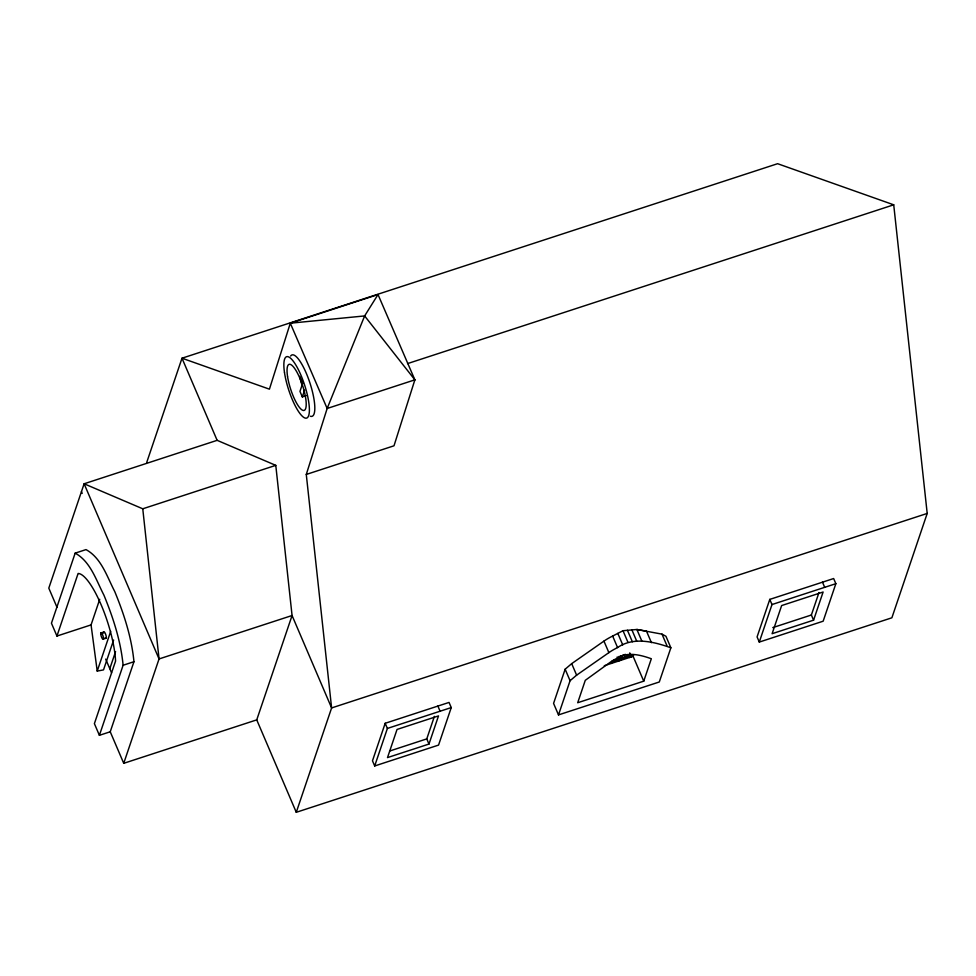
<?xml version="1.0" encoding="UTF-8"?>
<svg xmlns="http://www.w3.org/2000/svg" width="976" height="976" viewBox="0 0 976 976"><rect width="100%" height="100%" fill="white"/><g stroke="black" fill="none" stroke-linecap="round" stroke-linejoin="round"><path stroke-width="1.46" d="M306.281 474.446L327.155 408.48L364.634 315.931L378.017 294.545L414.873 379.835L393.999 445.8L306.281 474.446L331.608 707.942L296.277 812.3L891.881 617.796L927.2 513.437L893.723 204.814L777.604 163.7L182 358.204L146.681 462.563M57.011 607.328L48.8 588.138L84.119 483.779L217.136 440.335L275.781 465.357L292.068 615.514L256.737 719.873L123.732 763.317L110.239 731.78L133.956 661.704C131.614 637.45 123.989 614.014 114.753 591.566C107.092 576.853 101.394 557.991 86.01 549.598L75.164 553.136L51.447 623.213L56.937 636.047L91.061 624.896L99.723 599.301M56.937 636.047L78.104 573.485A54.888 14.14 71.9 0 1 101.101 604.705A54.888 14.14 71.9 0 1 115.571 661.069L94.391 723.631L99.393 735.318L110.239 731.78M113.619 640.036L103.517 669.89L97.222 671.098L110.703 631.289M109.8 668.694L115.571 651.626M99.393 735.318L123.11 665.254C120.768 640.988 113.143 617.552 103.907 595.116C96.246 580.391 90.548 561.542 75.164 553.136M123.732 763.317L159.051 658.946L142.764 508.801L84.119 483.779L159.051 658.946L292.068 615.514L331.608 707.942L927.2 513.437M302.682 383.336L299.961 391.376L302.316 396.903L306.147 395.646M302.316 396.903L304.585 390.205M385.191 723.253L372.478 760.804L374.686 765.965L438.553 745.091L451.254 707.576L449.045 702.427L385.178 723.289L387.387 728.438L374.686 765.965M428.976 744.054L438.505 715.908L397.037 729.45L387.509 757.596L428.976 744.054L426.768 738.893L434.393 716.384M565.153 669.194L553.575 703.403L558.492 714.908L659.288 681.992L670.866 647.796L665.949 636.279L662.009 634.144L636.877 629.483L623.005 630.716L612.647 636.059A25.095 7.893 -23.2 0 0 603.949 641.11L571.692 663.643L565.153 669.194L570.069 680.711L558.492 714.908M611.403 663.399L611.964 661.74L619.455 659.288L618.894 660.959L617.186 656.97M620.59 655.945L619.736 658.446L612.257 660.898M643.745 681.163L651.334 658.751C640.5 654.859 626.775 651.334 616.405 658.617A16.446 5.173 -23.2 0 0 610.708 661.923L585.283 680.321L577.707 702.732L643.745 681.163L633.107 656.311L633.68 654.652L632.021 655.189L631.46 656.848L629.752 652.871M769.796 599.362L757.083 636.913L759.291 642.074L823.158 621.2L835.859 583.685L833.65 578.536L769.783 599.398L771.992 604.547L759.291 642.074M813.581 620.163L823.11 592.017L781.642 605.559L772.114 633.705L813.581 620.163L811.373 615.014L818.998 592.493M570.069 680.711L576.621 675.16L608.878 652.627A25.095 7.893 -23.2 0 1 617.576 647.576C633.387 636.474 654.347 641.854 670.866 647.796M378.017 294.545L290.299 323.202L269.425 389.168L182 358.204L217.136 440.335M407.553 363.597L893.723 204.814M142.764 508.801L275.781 465.357M100.796 633.009L103.663 632.07M103.395 639.06L106.262 638.121M123.11 665.254L133.956 661.704M387.387 728.438L451.254 707.576M771.992 604.547L835.859 583.685M625.445 654.359L622.603 655.286L621.749 657.787L630.301 655.006M604.278 665.73L633.107 656.311M389.595 751.044L426.768 738.893M772.772 627.617L811.373 615.014M822.487 582.184L824.696 587.332M662.009 634.144L666.925 645.661M651.431 642.684L646.502 631.167L636.877 629.483L641.805 641M631.862 629.788L636.779 641.305M627.434 630.252L632.35 641.769M623.005 630.716L627.922 642.232M628.312 654.847L629.447 657.507L630.008 655.848L621.468 658.641L620.895 660.301L619.187 656.311M617.82 633.387L622.749 644.904M612.647 636.059L617.576 647.576M603.949 641.11L608.878 652.627M571.692 663.643L576.621 675.16M299.681 376.333L302.084 381.933M437.882 706.075L440.091 711.223M256.737 719.873L296.277 812.3M81.459 491.648L82.191 493.368M105.701 659.117L111.557 672.793M91.061 624.896L97.222 671.098M302.365 386.179A24.241 6.246 71.9 0 1 300.083 378.163M290.641 356.045A32.293 8.32 71.9 0 1 309.904 382.885A32.293 8.32 71.9 0 1 310.368 416.24M103.615 633.143A3.477 0.891 71.9 0 1 104.713 632.424A3.477 0.891 71.9 0 1 106.311 637.047A3.477 0.891 71.9 0 1 105.225 637.767M414.873 379.835L327.155 408.48L290.299 323.202L364.634 315.931L414.873 379.835M284.492 372.588A32.293 8.32 71.9 0 0 306.147 418.179A32.293 8.32 71.9 0 0 299.217 371.368A32.293 8.32 71.9 0 0 284.492 372.588M287.517 376.285A24.241 6.246 71.9 0 0 303.768 410.493A24.241 6.246 71.9 0 0 298.571 375.357A24.241 6.246 71.9 0 0 287.517 376.285M100.748 634.083A3.477 0.891 71.9 0 0 102.992 639.329A3.477 0.891 71.9 0 0 102.553 634.693A3.477 0.891 71.9 0 0 100.748 634.083"/></g></svg>
